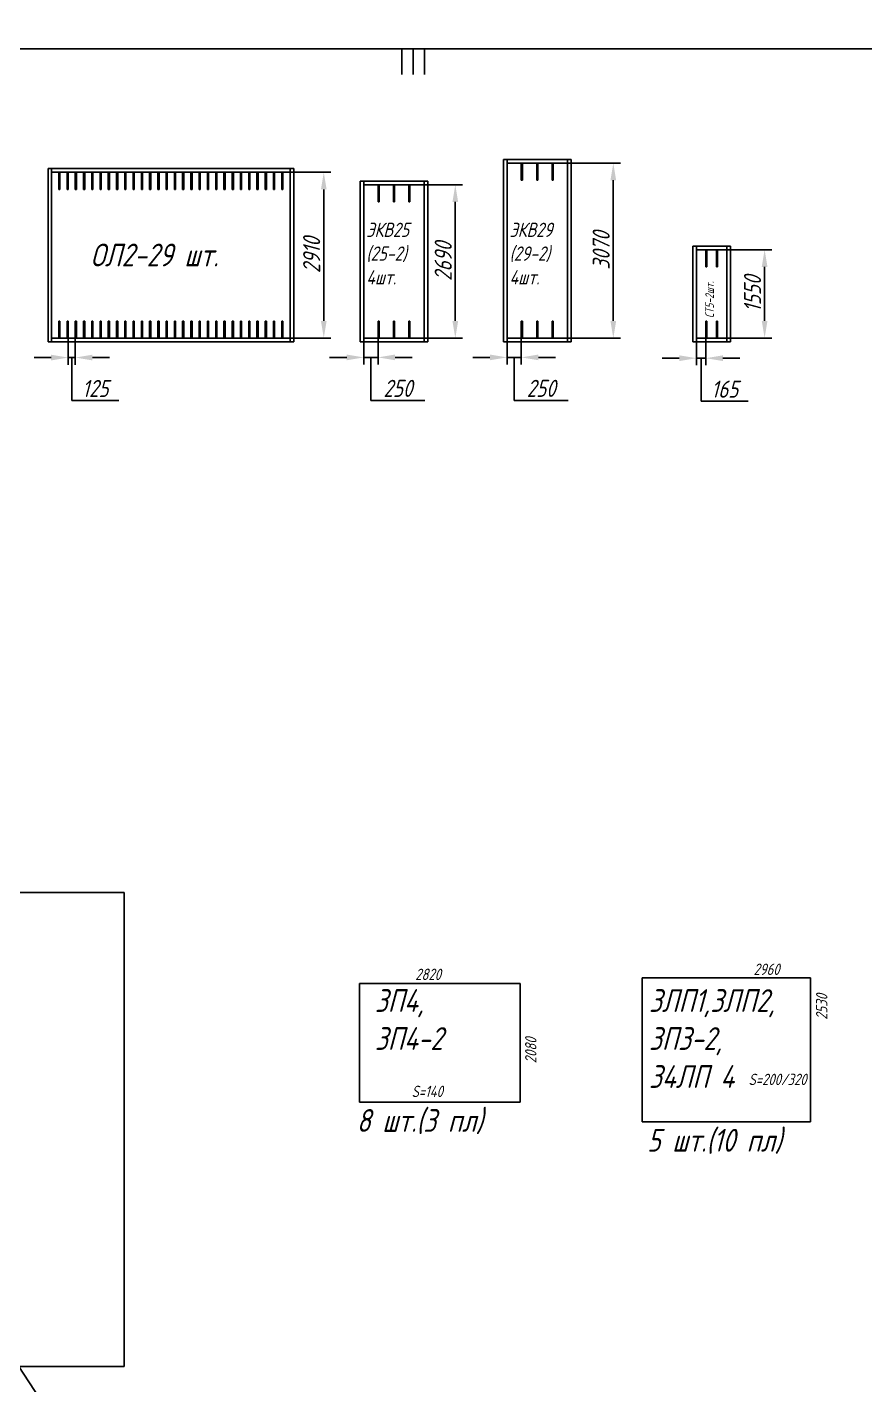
# Model space of a CAD drawing. Header units: millimetres. Extents: x -80926 to 207199, y -554506 to -32322.
# Drawn here: x -887 to 13820, y -168550 to -144722 of the extents above; entities that cross this region are included whole.
import ezdxf

# ---------------------------------------------------------------- set-up
doc = ezdxf.new("R2010")
doc.units = ezdxf.units.MM
doc.styles.add('GOST 2.304', font='CS_Gost2304.shx', dxfattribs={"oblique": 15})
doc.dimstyles.new('GOST', dxfattribs={"dimscale": 0, "dimtxt": 3, "dimasz": 3, "dimexe": 1.25, "dimexo": 0, "dimtad": 1, "dimtoh": 1, "dimdec": 3, "dimtxsty": 'GOST 2.304', "dimcen": 5, "dimadec": 3, "dimazin": 2, "dimtfac": 0.75, "dimtdec": 4, "dimtmove": 1, "dimatfit": 3, "dimfxl": 0, "dimtolj": 1, "dimarcsym": 0})

# ---------------------------------------------------------------- blocks, each defined once
blk = doc.blocks.new('*D37')
at = {"color": 0, "lineweight": -2}
for p, q in [((-166, -150179), (-166, -150646)), ((-41, -150179), (-41, -150646)), ((-466, -150521), (-766, -150521)), ((-166, -150521), (-41, -150521)), ((-166, -150521), (-41, -150521)), ((-104, -150521), (-104, -151277)), ((259, -150521), (559, -150521)), ((-104, -151277), (722, -151277))]:
    blk.add_line(p, q, dxfattribs=at)
at = {"color": 0}
for points in [[(-466, -150471), (-466, -150571), (-166, -150521)], [(259, -150471), (259, -150571), (-41, -150521)]]:
    blk.add_solid(points, dxfattribs=at)
at = {"layer": 'Defpoints', "color": 0}
for p in [(-166, -150179), (-41, -150179), (-41, -150521)]:
    blk.add_point(p, dxfattribs=at)
at = {"color": 0, "insert": (309, -151064), "char_height": 300, "attachment_point": 5, "style": 'GOST 2.304'}
blk.add_mtext('\\A1;125', dxfattribs=at)
blk = doc.blocks.new('*D42')
at = {"color": 0, "lineweight": -2}
for p, q in [((3729, -147269), (4446, -147269)), ((4321, -147569), (4321, -149879)), ((3729, -150179), (4446, -150179))]:
    blk.add_line(p, q, dxfattribs=at)
at = {"color": 0}
for points in [[(4271, -147569), (4371, -147569), (4321, -147269)], [(4271, -149879), (4371, -149879), (4321, -150179)]]:
    blk.add_solid(points, dxfattribs=at)
at = {"layer": 'Defpoints', "color": 0}
for p in [(3729, -147269), (3729, -150179), (4321, -150179)]:
    blk.add_point(p, dxfattribs=at)
at = {"color": 0, "insert": (4108, -148724), "char_height": 300, "attachment_point": 5, "rotation": 90, "style": 'GOST 2.304'}
blk.add_mtext('\\A1;2910', dxfattribs=at)
blk = doc.blocks.new('*D43')
at = {"color": 0, "lineweight": -2}
for p, q in [((5024, -150179), (5024, -150643)), ((5274, -150179), (5274, -150643)), ((4724, -150518), (4424, -150518)), ((5024, -150518), (5274, -150518)), ((5024, -150518), (5274, -150518)), ((5149, -150518), (5149, -151274)), ((5574, -150518), (5874, -150518)), ((5149, -151274), (6096, -151274))]:
    blk.add_line(p, q, dxfattribs=at)
at = {"color": 0}
for points in [[(4724, -150468), (4724, -150568), (5024, -150518)], [(5574, -150468), (5574, -150568), (5274, -150518)]]:
    blk.add_solid(points, dxfattribs=at)
at = {"layer": 'Defpoints', "color": 0}
for p in [(5024, -150179), (5274, -150179), (5274, -150518)]:
    blk.add_point(p, dxfattribs=at)
at = {"color": 0, "insert": (5622, -151061), "char_height": 300, "attachment_point": 5, "style": 'GOST 2.304'}
blk.add_mtext('\\A1;250', dxfattribs=at)
blk = doc.blocks.new('*D44')
at = {"color": 0, "lineweight": -2}
for p, q in [((6084, -147489), (6755, -147489)), ((6630, -147789), (6630, -149879)), ((6084, -150179), (6755, -150179))]:
    blk.add_line(p, q, dxfattribs=at)
at = {"color": 0}
for points in [[(6580, -147789), (6680, -147789), (6630, -147489)], [(6580, -149879), (6680, -149879), (6630, -150179)]]:
    blk.add_solid(points, dxfattribs=at)
at = {"layer": 'Defpoints', "color": 0}
for p in [(6084, -147489), (6084, -150179), (6630, -150179)]:
    blk.add_point(p, dxfattribs=at)
at = {"color": 0, "insert": (6418, -148834), "char_height": 300, "attachment_point": 5, "rotation": 90, "style": 'GOST 2.304'}
blk.add_mtext('\\A1;2690', dxfattribs=at)
blk = doc.blocks.new('*D45')
at = {"color": 0, "lineweight": -2}
for p, q in [((7539, -150179), (7539, -150643)), ((7789, -150179), (7789, -150643)), ((7239, -150518), (6939, -150518)), ((7539, -150518), (7789, -150518)), ((7539, -150518), (7789, -150518)), ((7664, -150518), (7664, -151274)), ((8089, -150518), (8389, -150518)), ((7664, -151274), (8611, -151274))]:
    blk.add_line(p, q, dxfattribs=at)
at = {"color": 0}
for points in [[(7239, -150468), (7239, -150568), (7539, -150518)], [(8089, -150468), (8089, -150568), (7789, -150518)]]:
    blk.add_solid(points, dxfattribs=at)
at = {"layer": 'Defpoints', "color": 0}
for p in [(7539, -150179), (7789, -150179), (7789, -150518)]:
    blk.add_point(p, dxfattribs=at)
at = {"color": 0, "insert": (8137, -151061), "char_height": 300, "attachment_point": 5, "style": 'GOST 2.304'}
blk.add_mtext('\\A1;250', dxfattribs=at)
blk = doc.blocks.new('*D46')
at = {"color": 0, "lineweight": -2}
for p, q in [((8599, -147109), (9529, -147109)), ((9404, -147409), (9404, -149879)), ((8599, -150179), (9529, -150179))]:
    blk.add_line(p, q, dxfattribs=at)
at = {"color": 0}
for points in [[(9354, -147409), (9454, -147409), (9404, -147109)], [(9354, -149879), (9454, -149879), (9404, -150179)]]:
    blk.add_solid(points, dxfattribs=at)
at = {"layer": 'Defpoints', "color": 0}
for p in [(8599, -147109), (8599, -150179), (9404, -150179)]:
    blk.add_point(p, dxfattribs=at)
at = {"color": 0, "insert": (9191, -148644), "char_height": 300, "attachment_point": 5, "rotation": 90, "style": 'GOST 2.304'}
blk.add_mtext('\\A1;3070', dxfattribs=at)
blk = doc.blocks.new('*D47')
at = {"color": 0, "lineweight": -2}
for p, q in [((11398, -148629), (12185, -148629)), ((12060, -148929), (12060, -149879)), ((11398, -150179), (12185, -150179))]:
    blk.add_line(p, q, dxfattribs=at)
at = {"color": 0}
for points in [[(12010, -148929), (12110, -148929), (12060, -148629)], [(12010, -149879), (12110, -149879), (12060, -150179)]]:
    blk.add_solid(points, dxfattribs=at)
at = {"layer": 'Defpoints', "color": 0}
for p in [(11398, -148629), (11398, -150179), (12060, -150179)]:
    blk.add_point(p, dxfattribs=at)
at = {"color": 0, "insert": (11848, -149404), "char_height": 300, "attachment_point": 5, "rotation": 90, "style": 'GOST 2.304'}
blk.add_mtext('\\A1;1550', dxfattribs=at)
blk = doc.blocks.new('*D48')
at = {"color": 0, "lineweight": -2}
for p, q in [((10863, -150179), (10863, -150657)), ((11028, -150179), (11028, -150657)), ((10563, -150532), (10263, -150532)), ((10863, -150532), (11028, -150532)), ((10863, -150532), (11028, -150532)), ((10946, -150532), (10946, -151288)), ((11328, -150532), (11628, -150532)), ((10946, -151288), (11772, -151288))]:
    blk.add_line(p, q, dxfattribs=at)
at = {"color": 0}
for points in [[(10563, -150482), (10563, -150582), (10863, -150532)], [(11328, -150482), (11328, -150582), (11028, -150532)]]:
    blk.add_solid(points, dxfattribs=at)
at = {"layer": 'Defpoints', "color": 0}
for p in [(10863, -150179), (11028, -150179), (11028, -150532)]:
    blk.add_point(p, dxfattribs=at)
at = {"color": 0, "insert": (11359, -151075), "char_height": 300, "attachment_point": 5, "style": 'GOST 2.304'}
blk.add_mtext('\\A1;165', dxfattribs=at)

msp = doc.modelspace()

# ---------------------------------------------------------------- linework, layer by layer
at = {"ltscale": 15}
msp.add_line((-80925.7912, -46202.1026), (65730.3415, -270200.2531), dxfattribs=at)
for p, q in [((5892.139, -145105.4612), (-48707.861, -145105.4612)), ((5692.139, -145105.4612), (5692.139, -145551.2509)), ((60492.139, -145105.4612), (5892.139, -145105.4612)), ((5892.139, -145105.4612), (5892.139, -145551.2509)), ((6092.139, -145105.4612), (6092.139, -145551.2509)), ((-520.3928, -147205.258), (3792.6072, -147205.258)), ((-520.3928, -149879.258), (-520.3928, -147205.258)), ((-456.3928, -149879.258), (-456.3928, -147205.258)), ((3728.6072, -150243.258), (3728.6072, -147205.258)), ((3792.6072, -150243.258), (3792.6072, -147205.258)), ((7474.6802, -147045.258), (7474.6802, -150243.258)), ((7474.6802, -147045.258), (8662.6802, -147045.258)), ((7538.6802, -147045.258), (7538.6802, -150243.258)), ((7538.6802, -147109.258), (8598.6802, -147109.258)), ((7788.6802, -147409.258), (7788.6802, -147109.258)), ((7808.6802, -147409.258), (7808.6802, -147109.258)), ((8058.6802, -147409.258), (8058.6802, -147109.258)), ((8078.6802, -147409.258), (8078.6802, -147109.258)), ((8328.6802, -147409.258), (8328.6802, -147109.258)), ((8348.6802, -147409.258), (8348.6802, -147109.258)), ((8598.6802, -147045.258), (8598.6802, -150243.258)), ((8662.6802, -147045.258), (8662.6802, -150243.258)), ((-456.3928, -147269.258), (3728.6072, -147269.258)), ((-331.3928, -147569.258), (-331.3928, -147269.258)), ((-311.3928, -147569.258), (-311.3928, -147269.258)), ((-186.3928, -147569.258), (-186.3928, -147269.258)), ((-166.3928, -147569.258), (-166.3928, -147269.258)), ((-41.3928, -147569.258), (-41.3928, -147269.258)), ((-21.3928, -147569.258), (-21.3928, -147269.258)), ((103.6072, -147569.258), (103.6072, -147269.258)), ((123.6072, -147569.258), (123.6072, -147269.258)), ((248.6072, -147569.258), (248.6072, -147269.258)), ((268.6072, -147569.258), (268.6072, -147269.258)), ((393.6072, -147569.258), (393.6072, -147269.258)), ((413.6072, -147569.258), (413.6072, -147269.258)), ((538.6072, -147569.258), (538.6072, -147269.258)), ((558.6072, -147569.258), (558.6072, -147269.258)), ((683.6072, -147569.258), (683.6072, -147269.258)), ((703.6072, -147569.258), (703.6072, -147269.258)), ((828.6072, -147569.258), (828.6072, -147269.258)), ((848.6072, -147569.258), (848.6072, -147269.258)), ((973.6072, -147569.258), (973.6072, -147269.258)), ((993.6072, -147569.258), (993.6072, -147269.258)), ((1118.6072, -147569.258), (1118.6072, -147269.258)), ((1138.6072, -147569.258), (1138.6072, -147269.258)), ((1263.6072, -147569.258), (1263.6072, -147269.258)), ((1283.6072, -147569.258), (1283.6072, -147269.258)), ((1408.6072, -147569.258), (1408.6072, -147269.258)), ((1428.6072, -147569.258), (1428.6072, -147269.258)), ((1553.6072, -147569.258), (1553.6072, -147269.258)), ((1573.6072, -147569.258), (1573.6072, -147269.258)), ((1698.6072, -147569.258), (1698.6072, -147269.258)), ((1718.6072, -147569.258), (1718.6072, -147269.258)), ((1843.6072, -147569.258), (1843.6072, -147269.258)), ((1863.6072, -147569.258), (1863.6072, -147269.258)), ((1988.6072, -147569.258), (1988.6072, -147269.258)), ((2008.6072, -147569.258), (2008.6072, -147269.258)), ((2133.6072, -147569.258), (2133.6072, -147269.258)), ((2153.6072, -147569.258), (2153.6072, -147269.258)), ((2278.6072, -147569.258), (2278.6072, -147269.258)), ((2298.6072, -147569.258), (2298.6072, -147269.258)), ((2423.6072, -147569.258), (2423.6072, -147269.258)), ((2443.6072, -147569.258), (2443.6072, -147269.258)), ((2568.6072, -147569.258), (2568.6072, -147269.258)), ((2588.6072, -147569.258), (2588.6072, -147269.258)), ((2713.6072, -147569.258), (2713.6072, -147269.258)), ((2733.6072, -147569.258), (2733.6072, -147269.258)), ((2858.6072, -147569.258), (2858.6072, -147269.258)), ((2878.6072, -147569.258), (2878.6072, -147269.258)), ((3003.6072, -147569.258), (3003.6072, -147269.258)), ((3023.6072, -147569.258), (3023.6072, -147269.258)), ((3148.6072, -147569.258), (3148.6072, -147269.258)), ((3168.6072, -147569.258), (3168.6072, -147269.258)), ((3293.6072, -147569.258), (3293.6072, -147269.258)), ((3313.6072, -147569.258), (3313.6072, -147269.258)), ((3438.6072, -147569.258), (3438.6072, -147269.258)), ((3458.6072, -147569.258), (3458.6072, -147269.258)), ((3583.6072, -147569.258), (3583.6072, -147269.258)), ((3603.6072, -147569.258), (3603.6072, -147269.258)), ((4959.7598, -147425.258), (4959.7598, -150243.258)), ((4959.7598, -147425.258), (6147.7598, -147425.258)), ((5023.7598, -147425.258), (5023.7598, -150243.258)), ((5023.7598, -147489.258), (6083.7598, -147489.258)), ((5273.7598, -147789.258), (5273.7598, -147489.258)), ((5293.7598, -147789.258), (5293.7598, -147489.258)), ((5543.7598, -147789.258), (5543.7598, -147489.258)), ((5563.7598, -147789.258), (5563.7598, -147489.258)), ((5813.7598, -147789.258), (5813.7598, -147489.258)), ((5833.7598, -147789.258), (5833.7598, -147489.258)), ((6083.7598, -147425.258), (6083.7598, -150243.258)), ((6147.7598, -147425.258), (6147.7598, -150243.258)), ((7788.6802, -147408.655), (7808.6802, -147408.655)), ((8058.6802, -147408.655), (8078.6802, -147408.655)), ((8328.6802, -147408.655), (8348.6802, -147408.655)), ((-331.3928, -147568.655), (-311.3928, -147568.655)), ((-186.3928, -147568.655), (-166.3928, -147568.655)), ((-41.3928, -147568.655), (-21.3928, -147568.655)), ((103.6072, -147568.655), (123.6072, -147568.655)), ((248.6072, -147568.655), (268.6072, -147568.655)), ((393.6072, -147568.655), (413.6072, -147568.655)), ((538.6072, -147568.655), (558.6072, -147568.655)), ((683.6072, -147568.655), (703.6072, -147568.655)), ((828.6072, -147568.655), (848.6072, -147568.655)), ((973.6072, -147568.655), (993.6072, -147568.655)), ((1118.6072, -147568.655), (1138.6072, -147568.655)), ((1263.6072, -147568.655), (1283.6072, -147568.655)), ((1408.6072, -147568.655), (1428.6072, -147568.655)), ((1553.6072, -147568.655), (1573.6072, -147568.655)), ((1698.6072, -147568.655), (1718.6072, -147568.655)), ((1843.6072, -147568.655), (1863.6072, -147568.655)), ((1988.6072, -147568.655), (2008.6072, -147568.655)), ((2133.6072, -147568.655), (2153.6072, -147568.655)), ((2278.6072, -147568.655), (2298.6072, -147568.655)), ((2423.6072, -147568.655), (2443.6072, -147568.655)), ((2568.6072, -147568.655), (2588.6072, -147568.655)), ((2713.6072, -147568.655), (2733.6072, -147568.655)), ((2858.6072, -147568.655), (2878.6072, -147568.655)), ((3003.6072, -147568.655), (3023.6072, -147568.655)), ((3148.6072, -147568.655), (3168.6072, -147568.655)), ((3293.6072, -147568.655), (3313.6072, -147568.655)), ((3438.6072, -147568.655), (3458.6072, -147568.655)), ((3583.6072, -147568.655), (3603.6072, -147568.655)), ((5273.7598, -147788.655), (5293.7598, -147788.655)), ((5543.7598, -147788.655), (5563.7598, -147788.655)), ((5813.7598, -147788.655), (5833.7598, -147788.655)), ((10799.3855, -148565.258), (10799.3855, -150243.258)), ((10799.3855, -148565.258), (11462.3855, -148565.258)), ((10863.3855, -148565.258), (10863.3855, -150243.258)), ((10863.3855, -148629.258), (11398.3855, -148629.258)), ((11028.3855, -148929.258), (11028.3855, -148629.258)), ((11048.3855, -148929.258), (11048.3855, -148629.258)), ((11213.3855, -148929.258), (11213.3855, -148629.258)), ((11233.3855, -148929.258), (11233.3855, -148629.258)), ((11398.3855, -148565.258), (11398.3855, -150243.258)), ((11462.3855, -148565.258), (11462.3855, -150243.258)), ((11028.3855, -148928.655), (11048.3855, -148928.655)), ((11213.3855, -148928.655), (11233.3855, -148928.655)), ((-520.3928, -149878.655), (-520.3928, -150243.258)), ((-456.3928, -149878.655), (-456.3928, -150243.258)), ((-331.3928, -149879.258), (-331.3928, -150179.258)), ((-331.3928, -149879.861), (-311.3928, -149879.861)), ((-311.3928, -149879.258), (-311.3928, -150179.258)), ((-186.3928, -149879.258), (-186.3928, -150179.258)), ((-186.3928, -149879.861), (-166.3928, -149879.861)), ((-166.3928, -149879.258), (-166.3928, -150179.258)), ((-41.3928, -149879.258), (-41.3928, -150179.258)), ((-41.3928, -149879.861), (-21.3928, -149879.861)), ((-21.3928, -149879.258), (-21.3928, -150179.258)), ((103.6072, -149879.258), (103.6072, -150179.258)), ((103.6072, -149879.861), (123.6072, -149879.861)), ((123.6072, -149879.258), (123.6072, -150179.258)), ((248.6072, -149879.258), (248.6072, -150179.258)), ((248.6072, -149879.861), (268.6072, -149879.861)), ((268.6072, -149879.258), (268.6072, -150179.258)), ((393.6072, -149879.258), (393.6072, -150179.258)), ((393.6072, -149879.861), (413.6072, -149879.861)), ((413.6072, -149879.258), (413.6072, -150179.258)), ((538.6072, -149879.258), (538.6072, -150179.258)), ((538.6072, -149879.861), (558.6072, -149879.861)), ((558.6072, -149879.258), (558.6072, -150179.258)), ((683.6072, -149879.258), (683.6072, -150179.258)), ((683.6072, -149879.861), (703.6072, -149879.861)), ((703.6072, -149879.258), (703.6072, -150179.258)), ((828.6072, -149879.258), (828.6072, -150179.258)), ((828.6072, -149879.861), (848.6072, -149879.861)), ((848.6072, -149879.258), (848.6072, -150179.258)), ((973.6072, -149879.258), (973.6072, -150179.258)), ((973.6072, -149879.861), (993.6072, -149879.861)), ((993.6072, -149879.258), (993.6072, -150179.258)), ((1118.6072, -149879.258), (1118.6072, -150179.258)), ((1118.6072, -149879.861), (1138.6072, -149879.861)), ((1138.6072, -149879.258), (1138.6072, -150179.258)), ((1263.6072, -149879.258), (1263.6072, -150179.258)), ((1263.6072, -149879.861), (1283.6072, -149879.861)), ((1283.6072, -149879.258), (1283.6072, -150179.258)), ((1408.6072, -149879.258), (1408.6072, -150179.258)), ((1408.6072, -149879.861), (1428.6072, -149879.861)), ((1428.6072, -149879.258), (1428.6072, -150179.258)), ((1553.6072, -149879.258), (1553.6072, -150179.258)), ((1553.6072, -149879.861), (1573.6072, -149879.861)), ((1573.6072, -149879.258), (1573.6072, -150179.258)), ((1698.6072, -149879.258), (1698.6072, -150179.258)), ((1698.6072, -149879.861), (1718.6072, -149879.861)), ((1718.6072, -149879.258), (1718.6072, -150179.258)), ((1843.6072, -149879.258), (1843.6072, -150179.258)), ((1843.6072, -149879.861), (1863.6072, -149879.861)), ((1863.6072, -149879.258), (1863.6072, -150179.258)), ((1988.6072, -149879.258), (1988.6072, -150179.258)), ((1988.6072, -149879.861), (2008.6072, -149879.861)), ((2008.6072, -149879.258), (2008.6072, -150179.258)), ((2133.6072, -149879.258), (2133.6072, -150179.258)), ((2133.6072, -149879.861), (2153.6072, -149879.861)), ((2153.6072, -149879.258), (2153.6072, -150179.258)), ((2278.6072, -149879.258), (2278.6072, -150179.258)), ((2278.6072, -149879.861), (2298.6072, -149879.861)), ((2298.6072, -149879.258), (2298.6072, -150179.258)), ((2423.6072, -149879.258), (2423.6072, -150179.258)), ((2423.6072, -149879.861), (2443.6072, -149879.861)), ((2443.6072, -149879.258), (2443.6072, -150179.258)), ((2568.6072, -149879.258), (2568.6072, -150179.258)), ((2568.6072, -149879.861), (2588.6072, -149879.861)), ((2588.6072, -149879.258), (2588.6072, -150179.258)), ((2713.6072, -149879.258), (2713.6072, -150179.258)), ((2713.6072, -149879.861), (2733.6072, -149879.861)), ((2733.6072, -149879.258), (2733.6072, -150179.258)), ((2858.6072, -149879.258), (2858.6072, -150179.258)), ((2858.6072, -149879.861), (2878.6072, -149879.861)), ((2878.6072, -149879.258), (2878.6072, -150179.258)), ((3003.6072, -149879.258), (3003.6072, -150179.258)), ((3003.6072, -149879.861), (3023.6072, -149879.861)), ((3023.6072, -149879.258), (3023.6072, -150179.258)), ((3148.6072, -149879.258), (3148.6072, -150179.258)), ((3148.6072, -149879.861), (3168.6072, -149879.861)), ((3168.6072, -149879.258), (3168.6072, -150179.258)), ((3293.6072, -149879.258), (3293.6072, -150179.258)), ((3293.6072, -149879.258), (3293.6072, -150179.258)), ((3293.6072, -149879.861), (3313.6072, -149879.861)), ((3293.6072, -149879.861), (3313.6072, -149879.861)), ((3313.6072, -149879.258), (3313.6072, -150179.258)), ((3313.6072, -149879.258), (3313.6072, -150179.258)), ((3438.6072, -149879.258), (3438.6072, -150179.258)), ((3438.6072, -149879.861), (3458.6072, -149879.861)), ((3458.6072, -149879.258), (3458.6072, -150179.258)), ((3583.6072, -149879.258), (3583.6072, -150179.258)), ((3583.6072, -149879.861), (3603.6072, -149879.861)), ((3603.6072, -149879.258), (3603.6072, -150179.258)), ((5273.7598, -149879.258), (5273.7598, -150179.258)), ((5273.7598, -149879.861), (5293.7598, -149879.861)), ((5293.7598, -149879.258), (5293.7598, -150179.258)), ((5543.7598, -149879.258), (5543.7598, -150179.258)), ((5543.7598, -149879.861), (5563.7598, -149879.861)), ((5563.7598, -149879.258), (5563.7598, -150179.258)), ((5813.7598, -149879.258), (5813.7598, -150179.258)), ((5813.7598, -149879.861), (5833.7598, -149879.861)), ((5833.7598, -149879.258), (5833.7598, -150179.258)), ((7788.6802, -149879.258), (7788.6802, -150179.258)), ((7788.6802, -149879.861), (7808.6802, -149879.861)), ((7808.6802, -149879.258), (7808.6802, -150179.258)), ((8058.6802, -149879.258), (8058.6802, -150179.258)), ((8058.6802, -149879.861), (8078.6802, -149879.861)), ((8078.6802, -149879.258), (8078.6802, -150179.258)), ((8328.6802, -149879.258), (8328.6802, -150179.258)), ((8328.6802, -149879.861), (8348.6802, -149879.861)), ((8348.6802, -149879.258), (8348.6802, -150179.258)), ((11028.3855, -149879.258), (11028.3855, -150179.258)), ((11028.3855, -149879.861), (11048.3855, -149879.861)), ((11048.3855, -149879.258), (11048.3855, -150179.258)), ((11213.3855, -149879.258), (11213.3855, -150179.258)), ((11213.3855, -149879.861), (11233.3855, -149879.861)), ((11233.3855, -149879.258), (11233.3855, -150179.258)), ((-520.3928, -150243.258), (3792.6072, -150243.258)), ((-456.3928, -150179.258), (3728.6072, -150179.258)), ((4959.7598, -150243.258), (6147.7598, -150243.258)), ((5023.7598, -150179.258), (6083.7598, -150179.258)), ((7474.6802, -150243.258), (8662.6802, -150243.258)), ((7538.6802, -150179.258), (8598.6802, -150179.258)), ((10799.3855, -150243.258), (11462.3855, -150243.258)), ((10863.3855, -150179.258), (11398.3855, -150179.258)), ((4948.7628, -161506.9251), (7768.7628, -161506.9251)), ((4948.7628, -163586.9251), (4948.7628, -161506.9251)), ((7768.7628, -161506.9251), (7768.7628, -163586.9251)), ((9907.6456, -161404.3061), (12867.6456, -161404.3061)), ((9907.6456, -163934.3061), (9907.6456, -161404.3061)), ((12867.6456, -161404.3061), (12867.6456, -163934.3061)), ((7768.7628, -163586.9251), (4948.7628, -163586.9251)), ((12867.6456, -163934.3061), (9907.6456, -163934.3061)), ((9907.6456, -163934.3061), (12867.6456, -163934.3061))]:
    msp.add_line(p, q)
msp.add_lwpolyline([(-10944.9997, -159910.0704), (815.0003, -159910.0704), (815.0003, -168226.0704), (-10944.9997, -168226.0704)], close=True)

# ---------------------------------------------------------------- texts
at = {"width": 5509.146457, "attachment_point": 1, "style": 'GOST 2.304'}
for s, insert, char_height in [('{\\H0.83333x;ЭКВ25\\P(25-2)\\P4шт.}', (5066.4844, -148153.9065), 300), ('{\\H0.83333x;ЭКВ29\\P(29-2)\\P4шт.}', (7581.4048, -148153.9065), 300), ('ОЛ2-29 шт.', (224.9729, -148520.7688), 400), ('  2820', (5720.7341, -161245.7946), 200), ('  2960', (11661.4633, -161156.6739), 200), ('3П4,\\P3П4-2 ', (5217.1967, -161605.3998), 400), ('3ЛП1,3ЛП2,\\P3П3-2,\\P34ЛП 4 ', (10029.0399, -161605.3998), 400), ('{\\Q15;S=200/320}  ', (11778.2861, -163089.4512), 200), ('{\\Q15;S=140}  ', (5862.4594, -163299.8658), 200), ('8 шт.(3 пл)', (4899.4747, -163709.4884), 400), ('5 шт.(10 пл)', (9998.3575, -164056.8694), 400)]:
    msp.add_mtext(s, dxfattribs=dict(at, insert=insert, char_height=char_height))
at = {"width": 5509.146457, "attachment_point": 1, "rotation": 90, "style": 'GOST 2.304'}
for s, insert, char_height in [('СТ5-2шт.', (11019.6137, -149827.5474), 150), ('  2530', (12963.1765, -162347.4908), 200), ('  2080', (7855.0877, -163112.3284), 200)]:
    msp.add_mtext(s, dxfattribs=dict(at, insert=insert, char_height=char_height))

# ---------------------------------------------------------------- dimensions: what is measured, and where the dimension line sits
for base, p1, p2, picture, middle in [((9403.8284, -150179.258), (8598.6802, -147109.258), (8598.6802, -150179.258), '*D46', (9191.3284, -148644.258)), ((4320.503, -150179.258), (3728.6072, -147269.258), (3728.6072, -150179.258), '*D42', (4108.003, -148724.258)), ((6630.2467, -150179.258), (6083.7598, -147489.258), (6083.7598, -150179.258), '*D44', (6417.7467, -148834.258)), ((12060.0459, -150179.258), (11398.3855, -148629.258), (11398.3855, -150179.258), '*D47', (11847.5459, -149404.258))]:
    dim = msp.add_linear_dim(base=base, p1=p1, p2=p2, angle=90, dimstyle='GOST', override={"dimscale": 100})
    dim.commit()
    dim.dimension.update_dxf_attribs({"geometry": picture, "text_midpoint": middle})
for base, p1, p2, picture, middle in [((-41.3928, -150520.512), (-166.3928, -150179.258), (-41.3928, -150179.258), '*D37', (-41.3928, -151064.262)), ((5273.7598, -150517.7108), (5023.7598, -150179.258), (5273.7598, -150179.258), '*D43', (5211.2598, -151061.4608)), ((7788.6802, -150517.7108), (7538.6802, -150179.258), (7788.6802, -150179.258), '*D45', (7726.1802, -151061.4608)), ((11028.3855, -150531.724), (10863.3855, -150179.258), (11028.3855, -150179.258), '*D48', (11008.3855, -151075.474))]:
    dim = msp.add_linear_dim(base=base, p1=p1, p2=p2, dimstyle='GOST', override={"dimscale": 100})
    dim.commit()
    dim.dimension.update_dxf_attribs({"geometry": picture, "text_midpoint": middle})

doc.saveas('drawing.dxf')
